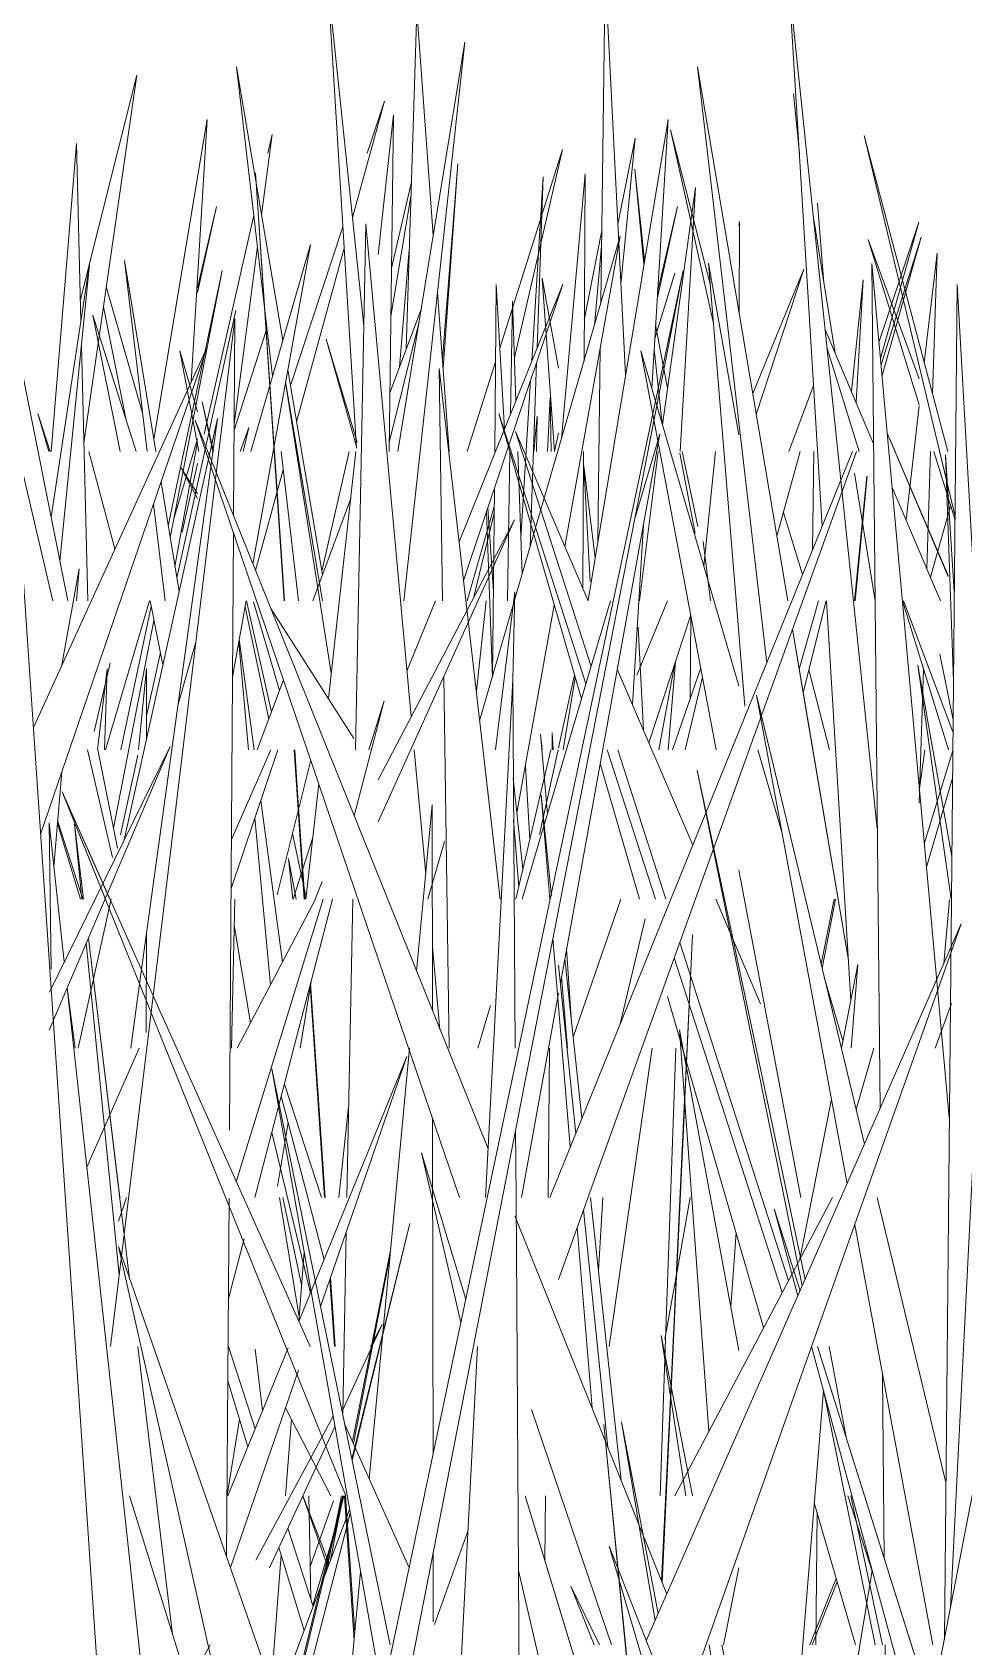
# Model space of a CAD drawing. Header units: millimetres. Extents: x -9575 to 27274, y -4387 to 11354.
# Drawn here: x -5221.86 to -5204.62, y 3085.83 to 3115.69 of the extents above; entities that cross this region are included whole.
import ezdxf

# ---------------------------------------------------------------- set-up
doc = ezdxf.new("R2010")
doc.units = ezdxf.units.MM
doc.layers.add('G-IMPT', color=8, linetype='Continuous', lineweight=9)

# ---------------------------------------------------------------- blocks, each defined once
blk = doc.blocks.new('Grass Array - 25_dwg-V16-North')
at = {"layer": 'G-IMPT'}
for p, q in [((-5211.336, 3110.676), (-5211.256, 3116.831)), ((-5210.881, 3109.349), (-5211.256, 3116.831)), ((-5214.742, 3116.092), (-5214.94, 3109.825)), ((-5214.742, 3116.092), (-5214.438, 3111.932)), ((-5221.199, 3105.172), (-5223.268, 3115.506)), ((-5215.461, 3111.576), (-5215.172, 3114.158)), ((-5215.255, 3107.931), (-5215.172, 3114.158)), ((-5204.783, 3106.729), (-5206.467, 3113.774)), ((-5204.917, 3107.931), (-5206.467, 3113.774)), ((-5221.508, 3107.931), (-5221.041, 3113.627)), ((-5221.041, 3113.627), (-5220.958, 3110.337)), ((-5212.065, 3108.169), (-5211.628, 3113.069)), ((-5211.648, 3109.602), (-5211.628, 3113.069)), ((-5211.319, 3112.018), (-5211.644, 3110.363)), ((-5208.774, 3112.185), (-5208.783, 3112.106)), ((-5208.774, 3112.185), (-5208.776, 3110.476)), ((-5214.882, 3111.669), (-5215.062, 3109.495)), ((-5210.977, 3111.913), (-5213.58, 3102.953)), ((-5213.58, 3102.953), (-5210.977, 3111.913)), ((-5210.977, 3111.913), (-5212.005, 3106.178)), ((-5211.323, 3111.728), (-5211.454, 3110.27)), ((-5206.152, 3109.541), (-5205.412, 3111.898)), ((-5206.133, 3109.34), (-5205.412, 3111.898)), ((-5221.509, 3106.719), (-5220.797, 3111.398)), ((-5221.346, 3105.904), (-5220.797, 3111.398)), ((-5208.783, 3108.24), (-5209.344, 3111.414)), ((-5208.672, 3103.221), (-5209.344, 3111.414)), ((-5208.527, 3109.003), (-5207.581, 3111.304)), ((-5208.462, 3108.614), (-5207.581, 3111.304)), ((-5214.359, 3110.864), (-5214.145, 3107.931)), ((-5213.96, 3106.263), (-5212.04, 3111.028)), ((-5213.878, 3105.547), (-5212.04, 3111.028)), ((-5219.183, 3105.596), (-5218.095, 3110.541)), ((-5215.241, 3109.015), (-5214.659, 3110.579)), ((-5213.009, 3108.623), (-5212.975, 3110.713)), ((-5212.909, 3108.872), (-5212.975, 3110.713)), ((-5220.232, 3107.931), (-5220.737, 3110.453)), ((-5219.934, 3107.931), (-5220.737, 3110.453)), ((-5215.253, 3108.097), (-5214.7, 3110.332)), ((-5206.289, 3108.076), (-5207.186, 3110.186)), ((-5220.947, 3109.893), (-5220.828, 3105.172)), ((-5215.849, 3108.107), (-5216.421, 3110.009)), ((-5215.858, 3108.027), (-5216.421, 3110.009)), ((-5211.394, 3106.265), (-5211.347, 3109.849)), ((-5206.555, 3107.931), (-5207.149, 3109.839)), ((-5216.328, 3103.83), (-5217.173, 3109.209)), ((-5216.49, 3105.172), (-5217.17, 3109.223)), ((-5207.856, 3107.931), (-5207.403, 3109.156)), ((-5218.508, 3107.931), (-5218.712, 3108.849)), ((-5218.52, 3107.931), (-5218.712, 3108.849)), ((-5221.48, 3105.172), (-5222.137, 3107.986)), ((-5216.38, 3103.364), (-5215.869, 3107.931)), ((-5213.064, 3105.172), (-5213.02, 3107.931)), ((-5212.793, 3105.661), (-5212.875, 3107.931)), ((-5211.673, 3105.402), (-5211.658, 3107.931)), ((-5210.623, 3105.172), (-5210.274, 3107.931)), ((-5209.214, 3107.931), (-5209.433, 3105.818)), ((-5208.081, 3106.365), (-5207.647, 3107.931)), ((-5218.799, 3107.061), (-5219.111, 3107.639)), ((-5218.799, 3107.15), (-5219.111, 3107.639)), ((-5211.538, 3105.525), (-5211.65, 3107.669)), ((-5211.444, 3105.967), (-5211.65, 3107.669)), ((-5206.645, 3105.172), (-5206.413, 3107.475)), ((-5206.63, 3105.172), (-5206.411, 3107.468)), ((-5205.054, 3105.172), (-5205.945, 3107.268)), ((-5216.669, 3105.172), (-5215.966, 3107.063)), ((-5219.441, 3103.984), (-5219.679, 3105.172)), ((-5217.435, 3103.111), (-5217.894, 3105.172)), ((-5214.925, 3103.87), (-5214.4, 3105.172)), ((-5212.2, 3105.093), (-5212.889, 3101.249)), ((-5210.67, 3103.797), (-5210.104, 3105.172)), ((-5207.666, 3103.907), (-5207.309, 3105.172)), ((-5217.484, 3102.979), (-5217.92, 3105.061)), ((-5215.907, 3102.623), (-5217.446, 3105.031)), ((-5210.449, 3102.545), (-5209.675, 3104.909)), ((-5210.647, 3104.682), (-5210.551, 3102.783)), ((-5219.744, 3103.044), (-5219.487, 3104.213)), ((-5217.855, 3102.413), (-5218.039, 3104.399)), ((-5217.754, 3102.413), (-5218.028, 3104.461)), ((-5220.649, 3102.422), (-5220.47, 3103.914)), ((-5220.525, 3102.413), (-5220.47, 3103.914)), ((-5210.267, 3102.413), (-5209.969, 3104.012)), ((-5217.695, 3102.413), (-5217.212, 3103.711)), ((-5220.373, 3100.426), (-5220.836, 3102.413)), ((-5220.283, 3100.595), (-5220.647, 3102.413)), ((-5205.445, 3101.658), (-5205.343, 3102.413)), ((-5220.229, 3100.841), (-5219.905, 3102.315)), ((-5217.325, 3099.73), (-5216.707, 3102.226)), ((-5212.649, 3100.762), (-5212.734, 3102.115)), ((-5216.796, 3099.654), (-5216.557, 3101.786)), ((-5217.23, 3098.489), (-5217.629, 3101.478)), ((-5217.452, 3098.066), (-5217.738, 3101.155)), ((-5216.793, 3099.675), (-5217.043, 3100.869)), ((-5216.669, 3100.791), (-5217.034, 3099.654)), ((-5214.538, 3099.654), (-5214.229, 3100.719)), ((-5217.119, 3100.397), (-5216.974, 3099.654)), ((-5217.119, 3100.397), (-5217.039, 3099.654)), ((-5216.493, 3099.978), (-5216.624, 3099.654)), ((-5204.887, 3099.641), (-5204.989, 3098.463)), ((-5221.067, 3096.895), (-5221.213, 3098.014)), ((-5205.153, 3096.895), (-5204.847, 3097.721)), ((-5205.15, 3096.895), (-5204.847, 3097.721))]:
    blk.add_line(p, q, dxfattribs=at)
blk = doc.blocks.new('Grass Array - 25_dwg-V19-North')
at = {"layer": 'G-IMPT'}
for p in [(-5211.538, 3105.525), (-5211.444, 3105.967)]:
    blk.add_line(p, (-5211.65, 3107.669), dxfattribs=at)
blk = doc.blocks.new('Grass Array - Grass Array-440235-North')
for name in ['Grass Array - 25_dwg-V16-North', 'Grass Array - 25_dwg-V19-North']:
    blk.add_blockref(name, (0, 0))
blk = doc.blocks.new('Grass Array - 25_dwg-V21-North')
at = {"layer": 'G-IMPT'}
for p, q in [((-5220.968, 3110.745), (-5219.921, 3114.893)), ((-5220.902, 3108.09), (-5219.921, 3114.893)), ((-5215.932, 3112.258), (-5215.341, 3114.409)), ((-5215.66, 3113.449), (-5215.341, 3114.409)), ((-5217.617, 3112.312), (-5217.422, 3113.795)), ((-5217.501, 3113.449), (-5217.422, 3113.795)), ((-5212.045, 3113.519), (-5213.205, 3109.845)), ((-5212.045, 3113.519), (-5212.938, 3109.669)), ((-5211.021, 3112.14), (-5210.703, 3113.73)), ((-5210.965, 3111.025), (-5210.703, 3113.73)), ((-5214.27, 3109.647), (-5213.984, 3113.255)), ((-5214.257, 3109.471), (-5213.984, 3113.255)), ((-5210.54, 3111.397), (-5210.711, 3113.152)), ((-5210.529, 3111.464), (-5210.711, 3113.152)), ((-5215.21, 3111.324), (-5214.842, 3112.918)), ((-5215.222, 3110.436), (-5214.849, 3112.688)), ((-5218.676, 3108.251), (-5217.76, 3112.302)), ((-5217.082, 3109.151), (-5216.111, 3112.085)), ((-5206.19, 3109.968), (-5205.455, 3112.173)), ((-5206.162, 3109.652), (-5205.455, 3112.173)), ((-5218.123, 3108.442), (-5217.693, 3111.726)), ((-5216.969, 3108.483), (-5216.087, 3111.694)), ((-5212.196, 3107.931), (-5212.425, 3111.137)), ((-5212.121, 3109.475), (-5212.425, 3111.137)), ((-5210.339, 3110.022), (-5209.971, 3111.228)), ((-5206.702, 3109.049), (-5206.482, 3111.105)), ((-5206.615, 3108.844), (-5206.482, 3111.105)), ((-5219.813, 3108.625), (-5220.488, 3110.96)), ((-5220.119, 3108.511), (-5220.539, 3110.608)), ((-5218.124, 3108.324), (-5217.517, 3110.205)), ((-5210.324, 3110.273), (-5210.103, 3109.105)), ((-5213.286, 3109.592), (-5213.81, 3107.931)), ((-5210.202, 3108.44), (-5210.351, 3109.824)), ((-5218.011, 3107.931), (-5217.854, 3108.378)), ((-5217.959, 3107.931), (-5217.854, 3108.378)), ((-5212.577, 3107.931), (-5212.518, 3108.588)), ((-5212.529, 3107.931), (-5212.518, 3108.588)), ((-5212.196, 3107.931), (-5212.121, 3108.273)), ((-5220.329, 3106.13), (-5220.814, 3107.931)), ((-5216.502, 3105.72), (-5215.993, 3107.931)), ((-5209.874, 3107.899), (-5209.592, 3106.415)), ((-5209.83, 3107.931), (-5209.54, 3106.543)), ((-5209.54, 3106.543), (-5209.83, 3107.931)), ((-5219.086, 3106.44), (-5218.799, 3107.71)), ((-5217.726, 3105.729), (-5217.213, 3107.595)), ((-5213.809, 3105.172), (-5213.311, 3106.915)), ((-5213.686, 3105.243), (-5213.312, 3106.791)), ((-5207.603, 3105.66), (-5207.96, 3106.803)), ((-5213.637, 3103.508), (-5213.46, 3105.172)), ((-5209.685, 3103.379), (-5209.671, 3104.891)), ((-5210.093, 3102.413), (-5209.958, 3104.046))]:
    blk.add_line(p, q, dxfattribs=at)
blk = doc.blocks.new('Grass Array - Grass Array-V24-North')
blk.add_blockref('Grass Array - 25_dwg-V21-North', (0, 0))
blk = doc.blocks.new('Grass Array - 25_dwg-V30-North')
at = {"layer": 'G-IMPT'}
for p, q in [((-5217.464, 3109.15), (-5217.729, 3113.087)), ((-5217.462, 3109.159), (-5217.729, 3113.087)), ((-5217.197, 3105.172), (-5217.382, 3107.931)), ((-5217.19, 3105.172), (-5217.378, 3107.931))]:
    blk.add_line(p, q, dxfattribs=at)
blk = doc.blocks.new('Grass Array - 25_dwg-V34-North')
at = {"layer": 'G-IMPT'}
for p, q in [((-5217.464, 3109.15), (-5217.729, 3113.087)), ((-5217.462, 3109.159), (-5217.729, 3113.087)), ((-5217.197, 3105.172), (-5217.382, 3107.931)), ((-5217.19, 3105.172), (-5217.378, 3107.931)), ((-5216.826, 3099.654), (-5217.011, 3102.413)), ((-5216.955, 3101.713), (-5217.002, 3102.413)), ((-5220.421, 3099.654), (-5221.305, 3101.64)), ((-5220.505, 3099.654), (-5221.305, 3101.64)), ((-5216.955, 3101.713), (-5216.815, 3099.654)), ((-5209.939, 3092.773), (-5209.787, 3095.94)), ((-5209.934, 3092.773), (-5209.786, 3095.919)), ((-5216.269, 3091.377), (-5216.349, 3092.563))]:
    blk.add_line(p, q, dxfattribs=at)
blk = doc.blocks.new('Grass Array - 25_dwg-V37-North')
at = {"layer": 'G-IMPT'}
for p, q in [((-5217.464, 3109.15), (-5217.729, 3113.087)), ((-5217.462, 3109.159), (-5217.729, 3113.087)), ((-5217.197, 3105.172), (-5217.382, 3107.931)), ((-5217.19, 3105.172), (-5217.378, 3107.931)), ((-5216.826, 3099.654), (-5217.011, 3102.413)), ((-5216.955, 3101.713), (-5217.002, 3102.413)), ((-5220.421, 3099.654), (-5221.305, 3101.64)), ((-5220.505, 3099.654), (-5221.305, 3101.64)), ((-5216.955, 3101.713), (-5216.815, 3099.654)), ((-5209.939, 3092.773), (-5209.787, 3095.94)), ((-5209.934, 3092.773), (-5209.786, 3095.919)), ((-5216.269, 3091.377), (-5216.349, 3092.563))]:
    blk.add_line(p, q, dxfattribs=at)
blk = doc.blocks.new('Grass Array - Grass Array-440908-North')
for name in ['Grass Array - 25_dwg-V34-North', 'Grass Array - 25_dwg-V37-North', 'Grass Array - 25_dwg-V37-North', 'Grass Array - 25_dwg-V30-North']:
    blk.add_blockref(name, (0, 0))
blk = doc.blocks.new('Grass Array - 25_dwg-V40-North')
at = {"layer": 'G-IMPT'}
for p in [(-5205.889, 3107.931), (-5205.89, 3107.931)]:
    blk.add_line(p, (-5206.036, 3108.274), dxfattribs=at)
blk = doc.blocks.new('Grass Array - 25_dwg-V44-North')
at = {"layer": 'G-IMPT'}
for p in [(-5205.889, 3107.931), (-5205.89, 3107.931)]:
    blk.add_line(p, (-5206.036, 3108.274), dxfattribs=at)
blk = doc.blocks.new('Grass Array - 25_dwg-V46-North')
at = {"layer": 'G-IMPT'}
for p, q in [((-5215.862, 3107.993), (-5216.384, 3116.58)), ((-5215.723, 3110.258), (-5216.384, 3116.58)), ((-5218.079, 3115.046), (-5217.414, 3109.324)), ((-5218.079, 3115.046), (-5217.224, 3109.986)), ((-5217.224, 3109.986), (-5218.079, 3115.046)), ((-5207.664, 3113.449), (-5207.773, 3114.548)), ((-5218.624, 3114.074), (-5219.608, 3108.163)), ((-5219.608, 3108.163), (-5218.624, 3114.074)), ((-5218.624, 3114.074), (-5218.918, 3109.215)), ((-5209.31, 3111), (-5210.05, 3113.884)), ((-5209.253, 3110.301), (-5210.05, 3113.884)), ((-5212.403, 3113.014), (-5212.615, 3109.601)), ((-5212.403, 3113.014), (-5212.516, 3109.848)), ((-5212.516, 3109.848), (-5212.403, 3113.014)), ((-5209.585, 3112.817), (-5210.197, 3108.425)), ((-5209.585, 3112.817), (-5209.872, 3107.931)), ((-5209.872, 3107.931), (-5209.585, 3112.817)), ((-5218.799, 3110.962), (-5218.448, 3112.464)), ((-5218.799, 3110.871), (-5218.448, 3112.464)), ((-5207.21, 3111.049), (-5207.329, 3112.525)), ((-5207.001, 3109.751), (-5207.398, 3112.221)), ((-5206.393, 3111.853), (-5205.445, 3108.794)), ((-5206.393, 3111.853), (-5205.445, 3109.274)), ((-5205.352, 3109.57), (-5205.116, 3111.6)), ((-5205.2, 3108.996), (-5205.116, 3111.6)), ((-5219.342, 3106.558), (-5218.344, 3111.281)), ((-5219.307, 3106.344), (-5218.344, 3111.281)), ((-5213.301, 3107.931), (-5213.272, 3111.019)), ((-5213.121, 3108.346), (-5213.272, 3111.019)), ((-5218.776, 3107.931), (-5219.129, 3109.795)), ((-5218.799, 3108.669), (-5219.129, 3109.795)), ((-5212.525, 3109.581), (-5212.646, 3106.167)), ((-5212.646, 3106.167), (-5212.525, 3109.581)), ((-5217.131, 3109.44), (-5216.491, 3105.652)), ((-5216.491, 3105.652), (-5217.131, 3109.44)), ((-5212.637, 3109.249), (-5212.817, 3106.333)), ((-5212.325, 3107.931), (-5212.274, 3108.937)), ((-5212.257, 3107.931), (-5212.274, 3108.937)), ((-5205.69, 3106.668), (-5205.445, 3108.777)), ((-5221.529, 3107.931), (-5221.757, 3108.637)), ((-5221.552, 3107.931), (-5221.757, 3108.637)), ((-5218.799, 3108.168), (-5219.244, 3106.667)), ((-5218.799, 3108.114), (-5219.218, 3105.806)), ((-5204.908, 3105.639), (-5206.036, 3108.274)), ((-5204.911, 3105.621), (-5206.036, 3108.274)), ((-5217.252, 3107.931), (-5216.932, 3105.172)), ((-5207.418, 3106.117), (-5207.393, 3107.931)), ((-5205.305, 3105.76), (-5205.234, 3107.931)), ((-5205.177, 3107.931), (-5204.783, 3106.661)), ((-5206.264, 3105.172), (-5206.643, 3107.531)), ((-5213.341, 3103.774), (-5213.308, 3107.247)), ((-5213.326, 3105.344), (-5213.427, 3106.893)), ((-5205.239, 3105.607), (-5204.864, 3106.923)), ((-5213.345, 3103.761), (-5213.453, 3106.815)), ((-5219.688, 3105.172), (-5220.506, 3102.413)), ((-5217.287, 3103.511), (-5217.768, 3105.154)), ((-5207.593, 3103.475), (-5207.168, 3105.172)), ((-5220.357, 3100.964), (-5219.607, 3104.809)), ((-5220.219, 3102.413), (-5219.658, 3105.066)), ((-5220.715, 3102.752), (-5220.419, 3104.02)), ((-5207.108, 3102.413), (-5207.488, 3103.896)), ((-5205.445, 3101.431), (-5205.364, 3103.909))]:
    blk.add_line(p, q, dxfattribs=at)
blk = doc.blocks.new('Grass Array - Grass Array-V47-North')
for name in ['Grass Array - 25_dwg-V46-North', 'Grass Array - 25_dwg-V40-North', 'Grass Array - 25_dwg-V40-North', 'Grass Array - 25_dwg-V44-North']:
    blk.add_blockref(name, (0, 0))
blk = doc.blocks.new('Grass Array - 25_dwg-V51-North')
at = {"layer": 'G-IMPT'}
for p, q in [((-5207.244, 3106.545), (-5207.854, 3116.58)), ((-5206.592, 3104.51), (-5207.854, 3116.58)), ((-5215.093, 3107.931), (-5213.852, 3115.504)), ((-5214.981, 3105.172), (-5213.852, 3115.504)), ((-5209.549, 3115.046), (-5208.268, 3104.022)), ((-5209.549, 3115.046), (-5207.88, 3105.172)), ((-5207.88, 3105.172), (-5209.549, 3115.046)), ((-5210.094, 3114.074), (-5211.575, 3105.174)), ((-5211.575, 3105.174), (-5210.094, 3114.074)), ((-5210.094, 3114.074), (-5210.395, 3109.1)), ((-5217.197, 3105.172), (-5217.729, 3113.087)), ((-5217.19, 3105.172), (-5217.729, 3113.087)), ((-5210.295, 3110.75), (-5209.918, 3112.464)), ((-5210.287, 3110.883), (-5209.918, 3112.464)), ((-5215.876, 3102.413), (-5215.687, 3112.144)), ((-5214.847, 3103.03), (-5215.687, 3112.144)), ((-5217.815, 3107.931), (-5216.713, 3111.761)), ((-5217.777, 3105.855), (-5216.713, 3111.761)), ((-5220.155, 3111.468), (-5219.73, 3107.931)), ((-5220.155, 3111.468), (-5219.57, 3107.931)), ((-5219.57, 3107.931), (-5220.155, 3111.468)), ((-5206.212, 3100.078), (-5206.321, 3111.407)), ((-5204.889, 3095.614), (-5206.321, 3111.407)), ((-5215.312, 3083.1), (-5209.814, 3111.281)), ((-5212.155, 3100.208), (-5209.814, 3111.281)), ((-5204.85, 3099.641), (-5204.742, 3111.019)), ((-5204.157, 3100.691), (-5204.742, 3111.019)), ((-5219.624, 3097.865), (-5218.11, 3110.386)), ((-5218.134, 3106.745), (-5218.11, 3110.386)), ((-5221.839, 3102.828), (-5218.623, 3109.86)), ((-5221.704, 3100.853), (-5218.623, 3109.86)), ((-5209.203, 3102.413), (-5210.599, 3109.795)), ((-5208.783, 3103.599), (-5210.599, 3109.795)), ((-5221.534, 3098.359), (-5222.289, 3109.423)), ((-5213.2, 3099.654), (-5214.329, 3109.47)), ((-5214.266, 3105.172), (-5214.329, 3109.47)), ((-5220.158, 3100.747), (-5218.432, 3108.541)), ((-5219.916, 3097.775), (-5218.432, 3108.541)), ((-5213.425, 3095.032), (-5218.845, 3108.512)), ((-5215.129, 3097.588), (-5218.845, 3108.512)), ((-5211.614, 3103.635), (-5213.227, 3108.637)), ((-5211.696, 3103.356), (-5213.227, 3108.637)), ((-5211.518, 3103.957), (-5212.915, 3108.303)), ((-5211.574, 3105.172), (-5212.915, 3108.303)), ((-5210.243, 3108.254), (-5212.087, 3098.101)), ((-5210.243, 3108.254), (-5210.714, 3106.667)), ((-5212.121, 3092.621), (-5206.609, 3107.931)), ((-5210.401, 3098.771), (-5206.681, 3107.931)), ((-5204.796, 3105.344), (-5204.96, 3107.873)), ((-5204.812, 3103.682), (-5204.96, 3107.873)), ((-5219.476, 3107.367), (-5219.141, 3105.34)), ((-5219.141, 3105.34), (-5219.476, 3107.367)), ((-5219.614, 3106.965), (-5219.398, 3105.172)), ((-5215.461, 3101.081), (-5212.937, 3106.671)), ((-5215.461, 3101.86), (-5212.937, 3106.671)), ((-5218.185, 3099.205), (-5218.137, 3106.429)), ((-5210.548, 3106.577), (-5210.749, 3103.245)), ((-5209.308, 3105.172), (-5209.445, 3106.269)), ((-5220.991, 3105.761), (-5221.31, 3103.984)), ((-5221.31, 3103.984), (-5220.991, 3105.761)), ((-5220.991, 3105.761), (-5221.041, 3105.172)), ((-5218.154, 3103.76), (-5217.9, 3105.172)), ((-5213.289, 3102.413), (-5212.931, 3105.336)), ((-5212.968, 3103.712), (-5212.931, 3105.336)), ((-5211.158, 3105.172), (-5212.795, 3099.654)), ((-5206.711, 3097.778), (-5207.16, 3105.172)), ((-5204.904, 3102.413), (-5205.753, 3105.172)), ((-5204.821, 3102.75), (-5205.734, 3105.172)), ((-5207.791, 3104.647), (-5207.536, 3103.136)), ((-5206.756, 3098.522), (-5207.791, 3104.647)), ((-5206.592, 3104.51), (-5206.221, 3100.961)), ((-5219.16, 3103.258), (-5218.836, 3104.385)), ((-5219.743, 3103.92), (-5219.895, 3102.413)), ((-5219.895, 3102.413), (-5219.743, 3103.92)), ((-5219.743, 3103.92), (-5219.745, 3102.614)), ((-5209.638, 3100.65), (-5211.033, 3103.907)), ((-5210.014, 3102.413), (-5209.49, 3103.932)), ((-5204.852, 3099.654), (-5205.474, 3103.981)), ((-5204.843, 3100.441), (-5205.474, 3103.981)), ((-5204.819, 3102.972), (-5205.067, 3104.184)), ((-5214.144, 3096.895), (-5214.245, 3103.772)), ((-5213.472, 3094.136), (-5212.968, 3103.712)), ((-5212.925, 3096.895), (-5212.968, 3103.712)), ((-5212.121, 3102.454), (-5211.825, 3103.799)), ((-5212.035, 3102.413), (-5211.812, 3103.755)), ((-5211.812, 3103.755), (-5212.029, 3102.452)), ((-5209.777, 3102.413), (-5209.458, 3103.761)), ((-5215.902, 3101.193), (-5215.348, 3103.321)), ((-5215.628, 3102.413), (-5215.348, 3103.321)), ((-5206.78, 3094.39), (-5208.458, 3103.426)), ((-5206.459, 3095.119), (-5208.458, 3103.426)), ((-5206.756, 3098.522), (-5207.536, 3103.136)), ((-5212.423, 3102.413), (-5212.454, 3102.702)), ((-5212.327, 3101.228), (-5212.454, 3102.702)), ((-5212.241, 3102.413), (-5212.238, 3102.727)), ((-5212.217, 3102.413), (-5212.238, 3102.727)), ((-5221.548, 3097.229), (-5219.309, 3102.476)), ((-5221.54, 3097.934), (-5219.309, 3102.476)), ((-5218.18, 3099.85), (-5217.312, 3102.413)), ((-5218.174, 3100.758), (-5217.444, 3102.413)), ((-5216.826, 3099.654), (-5217.011, 3102.413)), ((-5216.955, 3101.713), (-5217.002, 3102.413)), ((-5214.578, 3100.112), (-5214.79, 3102.413)), ((-5212.908, 3099.654), (-5212.264, 3102.413)), ((-5212.474, 3100.847), (-5212.13, 3102.413)), ((-5212.035, 3102.413), (-5212.029, 3102.452)), ((-5210.329, 3099.654), (-5211.219, 3102.413)), ((-5210.135, 3099.654), (-5211.022, 3102.413)), ((-5207.984, 3100.876), (-5208.435, 3102.413)), ((-5210.623, 3099.654), (-5211.35, 3102.16)), ((-5205.35, 3100.695), (-5204.824, 3102.4)), ((-5221.31, 3102.005), (-5221.459, 3100.256)), ((-5212.779, 3100.206), (-5212.957, 3101.888)), ((-5207.558, 3092.62), (-5209.554, 3102.039)), ((-5207.613, 3092.503), (-5209.554, 3102.039)), ((-5205.309, 3100.242), (-5204.829, 3101.89)), ((-5219.624, 3097.865), (-5221.305, 3101.64)), ((-5217.451, 3092.077), (-5221.305, 3101.64)), ((-5216.955, 3101.713), (-5216.815, 3099.654)), ((-5212.251, 3099.706), (-5212.443, 3101.574)), ((-5212.283, 3099.654), (-5212.443, 3101.574)), ((-5214.746, 3098.318), (-5214.459, 3101.395)), ((-5214.454, 3097.59), (-5214.459, 3101.395)), ((-5221.266, 3098.491), (-5221.548, 3101.066)), ((-5221.508, 3098.359), (-5221.548, 3101.066)), ((-5220.964, 3099.654), (-5221.391, 3101.052)), ((-5220.922, 3099.654), (-5221.388, 3101.088)), ((-5221.076, 3101.037), (-5220.939, 3099.654)), ((-5221.076, 3101.037), (-5220.908, 3099.654)), ((-5220.908, 3099.654), (-5221.076, 3101.037)), ((-5212.855, 3099.878), (-5212.952, 3101.115)), ((-5212.155, 3100.208), (-5216.134, 3081.392)), ((-5208.494, 3098.666), (-5208.783, 3100.192)), ((-5206.212, 3100.078), (-5206.171, 3095.774)), ((-5221.012, 3096.895), (-5220.4, 3099.654)), ((-5218.171, 3096.895), (-5218.109, 3099.654)), ((-5218.084, 3094.427), (-5216.476, 3099.654)), ((-5218.066, 3096.895), (-5216.618, 3099.654)), ((-5217.738, 3094.136), (-5216.302, 3099.654)), ((-5215.929, 3099.654), (-5216.036, 3094.136)), ((-5211.848, 3097.098), (-5210.966, 3099.654)), ((-5208.382, 3097.718), (-5209.211, 3099.654)), ((-5207.261, 3098.451), (-5207.019, 3099.654)), ((-5207.243, 3098.377), (-5206.995, 3099.654)), ((-5204.85, 3099.641), (-5204.981, 3085.958)), ((-5218.185, 3099.205), (-5218.21, 3095.38)), ((-5217.82, 3097.364), (-5218.12, 3099.174)), ((-5217.82, 3097.364), (-5218.12, 3099.174)), ((-5210.979, 3097.348), (-5210.518, 3099.291)), ((-5210.496, 3085.937), (-5204.668, 3099.195)), ((-5207.952, 3089.928), (-5204.668, 3099.195)), ((-5220.859, 3098.844), (-5220.251, 3092.701)), ((-5220.821, 3098.934), (-5220.24, 3094.136)), ((-5220.057, 3092.632), (-5220.821, 3098.934)), ((-5219.748, 3098.992), (-5219.75, 3097.187)), ((-5211.902, 3095.074), (-5212.223, 3098.933)), ((-5210.205, 3087.022), (-5209.641, 3098.99)), ((-5210.069, 3090.053), (-5209.641, 3098.99)), ((-5207.867, 3092.596), (-5209.877, 3098.852)), ((-5214.314, 3097.243), (-5214.455, 3098.773)), ((-5210.401, 3098.771), (-5212.283, 3094.136)), ((-5211.687, 3095.604), (-5212.005, 3098.549)), ((-5211.887, 3097.456), (-5211.972, 3098.732)), ((-5207.982, 3092.378), (-5209.979, 3098.569)), ((-5208.494, 3098.666), (-5207.637, 3094.136)), ((-5219.366, 3066.547), (-5221.534, 3098.359)), ((-5211.802, 3095.321), (-5212.121, 3098.431)), ((-5206.885, 3096.895), (-5206.579, 3098.444)), ((-5206.705, 3096.895), (-5206.579, 3098.444)), ((-5220.513, 3091.61), (-5221.214, 3098.013)), ((-5216.698, 3098.132), (-5216.901, 3096.895)), ((-5216.454, 3094.136), (-5216.718, 3098.056)), ((-5216.708, 3098.093), (-5216.439, 3094.136)), ((-5211.954, 3096.895), (-5212.067, 3098.207)), ((-5206.857, 3097.033), (-5207.203, 3098.213)), ((-5204.282, 3098.196), (-5204.865, 3086.558)), ((-5219.624, 3097.865), (-5220.412, 3091.377)), ((-5219.916, 3097.775), (-5220.037, 3096.895)), ((-5219.624, 3097.865), (-5216.718, 3091.377)), ((-5213.613, 3096.895), (-5213.378, 3097.687)), ((-5212.121, 3097.914), (-5212.806, 3094.136)), ((-5210.101, 3097.854), (-5208.326, 3091.728)), ((-5215.129, 3097.588), (-5213.955, 3094.136)), ((-5209.341, 3089.809), (-5209.882, 3097.236)), ((-5208.783, 3091.306), (-5209.882, 3097.236)), ((-5220.85, 3094.694), (-5219.879, 3096.895)), ((-5216.926, 3091.84), (-5214.927, 3096.745)), ((-5216.524, 3092.119), (-5214.927, 3096.745)), ((-5215.624, 3088.933), (-5214.879, 3096.895)), ((-5212.313, 3094.136), (-5212.289, 3096.895)), ((-5211.181, 3091.377), (-5210.39, 3096.895)), ((-5210.138, 3091.517), (-5209.951, 3096.895)), ((-5206.613, 3095.76), (-5206.283, 3096.895)), ((-5215.461, 3085.379), (-5217.428, 3096.513)), ((-5215.672, 3087.975), (-5217.428, 3096.513)), ((-5216.509, 3094.136), (-5217.193, 3096.229)), ((-5216.459, 3092.984), (-5217.252, 3096.006)), ((-5207.655, 3092.997), (-5207.071, 3095.955)), ((-5216.187, 3094.136), (-5216.004, 3095.812)), ((-5214.446, 3091.864), (-5214.451, 3095.593)), ((-5217.425, 3095.338), (-5216.712, 3092.364)), ((-5217.125, 3095.525), (-5217.319, 3094.341)), ((-5212.907, 3094.138), (-5212.915, 3095.385)), ((-5214.656, 3094.962), (-5213.928, 3091.824)), ((-5214.656, 3094.962), (-5213.837, 3092.255)), ((-5213.837, 3092.255), (-5214.656, 3094.962)), ((-5220.264, 3093.695), (-5220.115, 3094.136)), ((-5218.218, 3094.121), (-5218.262, 3087.49)), ((-5216.919, 3091.926), (-5217.285, 3094.136)), ((-5216.919, 3091.926), (-5217.285, 3094.136)), ((-5217.222, 3094.136), (-5216.874, 3092.521)), ((-5212.907, 3094.136), (-5212.821, 3080.648)), ((-5210.963, 3088.908), (-5211.528, 3094.136)), ((-5211.3, 3094.136), (-5211.382, 3092.784)), ((-5209.97, 3088.618), (-5207.052, 3094.136)), ((-5209.928, 3092.773), (-5209.684, 3094.136)), ((-5206.107, 3093.656), (-5206.223, 3094.136)), ((-5210.116, 3086.801), (-5212.929, 3093.798)), ((-5211.477, 3092.154), (-5211.657, 3093.908)), ((-5207.692, 3092.314), (-5208.129, 3093.927)), ((-5208.129, 3093.927), (-5207.651, 3092.409)), ((-5207.651, 3092.409), (-5208.129, 3093.927)), ((-5216.049, 3093.498), (-5216.114, 3090.138)), ((-5215.944, 3089.295), (-5214.874, 3093.656)), ((-5215.938, 3089.268), (-5214.874, 3093.656)), ((-5211.5, 3090.244), (-5211.777, 3093.574)), ((-5208.932, 3092.112), (-5208.835, 3093.483)), ((-5205.196, 3085.859), (-5206.639, 3093.632)), ((-5206.107, 3093.656), (-5204.953, 3088.861)), ((-5211.247, 3053.179), (-5220.265, 3093.226)), ((-5217.503, 3085.316), (-5220.265, 3093.226)), ((-5218.231, 3092.241), (-5217.937, 3093.371)), ((-5215.935, 3089.628), (-5215.229, 3093.155)), ((-5216.926, 3091.841), (-5216.829, 3093.122)), ((-5215.917, 3089.588), (-5215.237, 3093.071)), ((-5208.136, 3069.629), (-5203.598, 3093.117)), ((-5216.269, 3091.377), (-5216.352, 3092.618)), ((-5216.338, 3092.658), (-5216.251, 3091.377)), ((-5209.928, 3092.773), (-5210.153, 3091.517)), ((-5217.451, 3092.077), (-5216.057, 3088.618)), ((-5211.477, 3092.154), (-5211.207, 3089.514)), ((-5216.126, 3090.182), (-5215.381, 3091.784)), ((-5215.6, 3091.377), (-5215.381, 3091.784)), ((-5214.446, 3091.864), (-5214.443, 3089.389)), ((-5220.513, 3091.61), (-5218.373, 3072.065)), ((-5219.261, 3086.053), (-5219.906, 3091.377)), ((-5218.238, 3088.618), (-5217.122, 3091.357)), ((-5218.227, 3091.377), (-5217.732, 3089.859)), ((-5214.179, 3080.712), (-5213.618, 3091.377)), ((-5210.138, 3091.517), (-5210.24, 3088.618)), ((-5209.64, 3088.618), (-5210.224, 3091.58)), ((-5209.763, 3088.618), (-5210.224, 3091.58)), ((-5205.516, 3084.276), (-5207.438, 3091.377)), ((-5207.326, 3091.377), (-5205.539, 3085.701)), ((-5205.445, 3085.402), (-5207.326, 3091.377)), ((-5207.115, 3091.377), (-5206.798, 3089.701)), ((-5217.733, 3091.331), (-5217.596, 3090.193)), ((-5218.192, 3087.289), (-5216.931, 3090.941)), ((-5206.124, 3090.858), (-5206.092, 3087.458)), ((-5217.868, 3089.526), (-5218.241, 3090.746)), ((-5207.959, 3081.436), (-5207.218, 3090.564)), ((-5207.22, 3090.569), (-5206.261, 3085.859)), ((-5216.335, 3088.618), (-5217.172, 3090.243)), ((-5212.621, 3090.213), (-5211.14, 3085.859)), ((-5218.024, 3090.038), (-5218.255, 3088.631)), ((-5217.724, 3087.43), (-5216.293, 3090.09)), ((-5217.472, 3087.286), (-5216.259, 3089.896)), ((-5217.171, 3088.618), (-5217.063, 3090.032)), ((-5216.078, 3089.946), (-5214.887, 3087.288)), ((-5209.861, 3075.527), (-5211.281, 3089.934)), ((-5210.55, 3082.422), (-5211.281, 3089.934)), ((-5210.958, 3089.986), (-5210.33, 3086.314)), ((-5210.958, 3089.986), (-5210.275, 3086.439)), ((-5210.214, 3087.045), (-5210.069, 3090.053)), ((-5207.952, 3089.928), (-5209.901, 3084.428)), ((-5217.06, 3078.991), (-5220.06, 3088.618)), ((-5217.06, 3078.991), (-5220.06, 3088.618)), ((-5217.146, 3084.29), (-5216.096, 3088.618)), ((-5216.901, 3085.39), (-5216.11, 3088.618)), ((-5216.388, 3087.301), (-5216.855, 3088.612)), ((-5216.365, 3087.362), (-5216.851, 3088.618)), ((-5216.707, 3086.71), (-5216.743, 3088.618)), ((-5216.719, 3087.308), (-5216.286, 3088.525)), ((-5216.416, 3087.224), (-5216.137, 3088.618)), ((-5216.339, 3087.432), (-5216.107, 3088.618)), ((-5215.903, 3085.942), (-5216.083, 3088.618)), ((-5216.063, 3088.618), (-5215.89, 3086.079)), ((-5212.735, 3088.618), (-5212.134, 3086.631)), ((-5211.341, 3084.014), (-5212.735, 3088.618)), ((-5212.371, 3087.415), (-5212.361, 3088.618)), ((-5207.387, 3088.489), (-5206.624, 3085.859)), ((-5206.319, 3087.221), (-5206.769, 3088.618)), ((-5206.125, 3085.859), (-5206.71, 3088.618)), ((-5215.988, 3088.366), (-5217.374, 3084.669)), ((-5217.374, 3084.669), (-5215.988, 3088.366)), ((-5215.975, 3088.291), (-5217.07, 3084.075)), ((-5216.669, 3086.593), (-5216.166, 3088.291)), ((-5207.337, 3088.316), (-5207.36, 3085.859)), ((-5217.132, 3088.016), (-5216.662, 3086.57)), ((-5215.672, 3087.975), (-5215.237, 3085.859)), ((-5214.418, 3086.24), (-5213.797, 3087.963)), ((-5217.444, 3085.018), (-5217.254, 3087.518)), ((-5216.828, 3086.126), (-5217.297, 3087.66)), ((-5214.44, 3087.567), (-5214.439, 3086.286)), ((-5209.063, 3080.476), (-5211.185, 3087.689)), ((-5207.206, 3077.582), (-5211.185, 3087.689)), ((-5216.288, 3081.833), (-5215.785, 3087.212)), ((-5212.863, 3087.239), (-5211.902, 3083.1)), ((-5208.783, 3087.287), (-5209.065, 3085.859)), ((-5206.647, 3085.219), (-5206.317, 3087.233)), ((-5211.461, 3085.859), (-5211.893, 3086.945)), ((-5211.364, 3085.859), (-5211.893, 3086.945)), ((-5207.472, 3085.859), (-5206.982, 3087.091)), ((-5206.964, 3087.029), (-5207.425, 3085.859)), ((-5211.341, 3084.014), (-5212.134, 3086.631)), ((-5219.617, 3083.912), (-5218.569, 3085.859)), ((-5209.014, 3083.813), (-5209.333, 3085.859)), ((-5208.007, 3080.341), (-5209.096, 3085.859)), ((-5206.077, 3085.859), (-5206.052, 3083.264))]:
    blk.add_line(p, q, dxfattribs=at)
blk = doc.blocks.new('Grass Array - Grass Array-V52-North')
for name in ['Grass Array - 25_dwg-V51-North', 'Grass Array - 25_dwg-V37-North', 'Grass Array - 25_dwg-V37-North', 'Grass Array - 25_dwg-V37-North']:
    blk.add_blockref(name, (0, 0))
blk = doc.blocks.new('Grass Array - Grass Array-V53-North')
blk.add_blockref('Grass Array - 25_dwg-V37-North', (0, 0))
blk.add_blockref('Grass Array - 25_dwg-V37-North', (0, 0))
blk.add_blockref('Grass Array - 25_dwg-V37-North', (0, 0))
blk.add_blockref('Grass Array - 25_dwg-V37-North', (0, 0))

msp = doc.modelspace()

# ---------------------------------------------------------------- block references
for name in ['Grass Array - Grass Array-V47-North', 'Grass Array - Grass Array-V52-North', 'Grass Array - Grass Array-440235-North', 'Grass Array - Grass Array-V24-North', 'Grass Array - Grass Array-440908-North', 'Grass Array - Grass Array-V53-North', 'Grass Array - Grass Array-V53-North']:
    msp.add_blockref(name, (0, 0))

doc.saveas('drawing.dxf')
